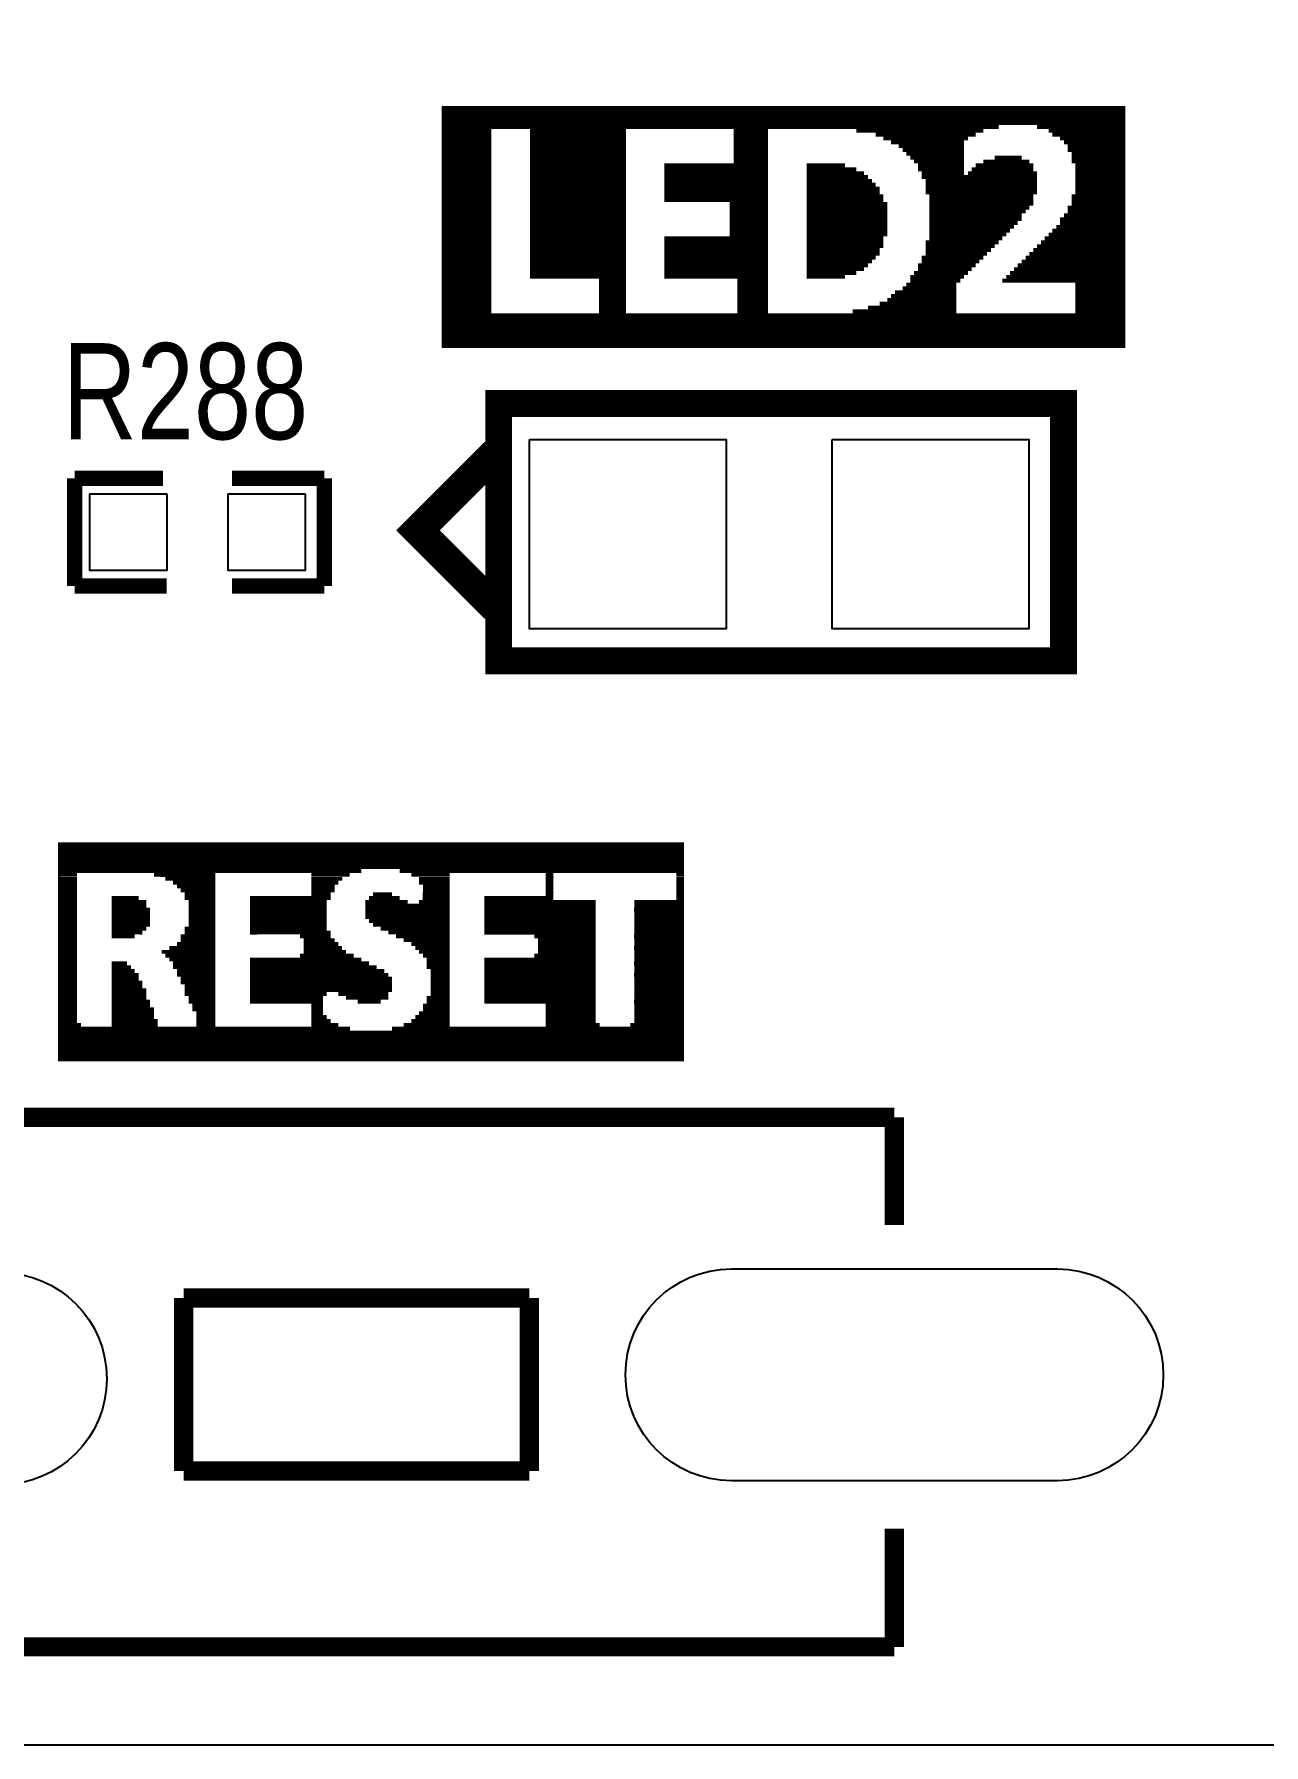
# Model space of a CAD drawing. Extents: x -7 to 215, y -4 to 107.
# Drawn here: x 134.81 to 142.94, y 8.26 to 19.56 of the extents above; entities that cross this region are included whole.
import ezdxf

# ---------------------------------------------------------------- set-up
doc = ezdxf.new("R2010")
doc.units = 0
for name, color, linetype in [('BG_OUTLINE', 3, 'CONTINUOUS'), ('MA_PEN3', 5, 'CONTINUOUS'), ('PG_SILKSCREEN_TOP', 6, 'CONTINUOUS'), ('PIN_TOP', 7, 'CONTINUOUS'), ('RD_SILKSCREEN_TOP', 8, 'CONTINUOUS')]:
    doc.layers.add(name, color=color, linetype=linetype)

msp = doc.modelspace()

# ---------------------------------------------------------------- linework, layer by layer
at = {"layer": 'BG_OUTLINE'}
msp.add_lwpolyline([(96.282764, 8.255), (130.801364, 8.255), (190.206122, 8.255), (214.304372, 8.255), (214.812372, 8.255), (214.964772, 8.255), (214.964772, 106.654092), (214.812372, 106.654092), (214.304372, 106.654092), (190.206122, 106.654092), (143.775938, 106.654092), (0, 106.654092)], dxfattribs=at)
at = {"layer": 'MA_PEN3', "const_width": 0.0254}
for points in [[(137.499852, 19.076416), (142.021052, 19.076416)], [(137.499852, 19.051016), (142.021052, 19.051016)], [(137.499852, 19.025616), (142.021052, 19.025616)], [(137.499852, 19.000216), (142.021052, 19.000216)], [(137.499852, 18.974816), (142.021052, 18.974816)], [(137.499852, 18.949416), (141.182852, 18.949416)], [(137.499852, 18.924016), (137.830052, 18.924016)], [(137.499852, 18.898616), (137.830052, 18.898616)], [(137.499852, 18.873216), (137.830052, 18.873216)], [(138.084052, 18.924016), (138.719052, 18.924016)], [(138.084052, 18.898616), (138.719052, 18.898616)], [(138.084052, 18.873216), (138.719052, 18.873216)], [(139.430252, 18.924016), (139.658852, 18.924016)], [(139.430252, 18.898616), (139.658852, 18.898616)], [(139.430252, 18.873216), (139.658852, 18.873216)], [(140.243052, 18.924016), (141.081252, 18.924016)], [(140.370052, 18.898616), (141.030452, 18.898616)], [(140.420852, 18.873216), (140.979652, 18.873216)], [(141.436852, 18.949416), (142.021052, 18.949416)], [(141.513052, 18.924016), (142.021052, 18.924016)], [(141.538452, 18.898616), (142.021052, 18.898616)], [(141.589252, 18.873216), (142.021052, 18.873216)], [(137.499852, 18.847816), (137.830052, 18.847816)], [(137.499852, 18.822416), (137.830052, 18.822416)], [(137.499852, 18.797016), (137.830052, 18.797016)], [(137.499852, 18.771616), (137.830052, 18.771616)], [(138.084052, 18.847816), (138.719052, 18.847816)], [(138.084052, 18.822416), (138.719052, 18.822416)], [(138.084052, 18.797016), (138.719052, 18.797016)], [(138.084052, 18.771616), (138.719052, 18.771616)], [(139.430252, 18.847816), (139.658852, 18.847816)], [(139.430252, 18.822416), (139.658852, 18.822416)], [(139.430252, 18.797016), (139.658852, 18.797016)], [(139.430252, 18.771616), (139.658852, 18.771616)], [(140.471652, 18.847816), (140.954252, 18.847816)], [(140.522452, 18.822416), (140.954252, 18.822416)], [(140.547852, 18.797016), (140.954252, 18.797016)], [(140.573252, 18.771616), (140.954252, 18.771616)], [(141.614652, 18.847816), (142.021052, 18.847816)], [(141.640052, 18.822416), (142.021052, 18.822416)], [(141.640052, 18.797016), (142.021052, 18.797016)], [(141.665452, 18.771616), (142.021052, 18.771616)], [(137.499852, 18.746216), (137.830052, 18.746216)], [(137.499852, 18.720816), (137.830052, 18.720816)], [(137.499852, 18.695416), (137.830052, 18.695416)], [(137.499852, 18.670016), (137.830052, 18.670016)], [(138.084052, 18.746216), (138.719052, 18.746216)], [(138.084052, 18.720816), (138.719052, 18.720816)], [(138.084052, 18.695416), (138.719052, 18.695416)], [(138.084052, 18.670016), (138.719052, 18.670016)], [(138.973052, 18.695416), (139.658852, 18.695416)], [(138.973052, 18.670016), (139.658852, 18.670016)], [(139.430252, 18.746216), (139.658852, 18.746216)], [(139.430252, 18.720816), (139.658852, 18.720816)], [(139.912852, 18.695416), (140.166852, 18.695416)], [(139.912852, 18.670016), (140.243052, 18.670016)], [(140.598652, 18.746216), (140.954252, 18.746216)], [(140.624052, 18.720816), (140.954252, 18.720816)], [(140.649452, 18.695416), (140.954252, 18.695416)], [(140.649452, 18.670016), (140.954252, 18.670016)], [(141.005052, 18.670016), (141.411452, 18.670016)], [(141.030452, 18.695416), (141.411452, 18.695416)], [(141.081252, 18.720816), (141.386052, 18.720816)], [(141.157452, 18.746216), (141.335252, 18.746216)], [(141.665452, 18.746216), (142.021052, 18.746216)], [(141.665452, 18.720816), (142.021052, 18.720816)], [(141.690852, 18.695416), (142.021052, 18.695416)], [(141.690852, 18.670016), (142.021052, 18.670016)], [(137.499852, 18.644616), (137.830052, 18.644616)], [(137.499852, 18.619216), (137.830052, 18.619216)], [(137.499852, 18.593816), (137.830052, 18.593816)], [(137.499852, 18.568416), (137.830052, 18.568416)], [(137.499852, 18.543016), (137.830052, 18.543016)], [(138.084052, 18.644616), (138.719052, 18.644616)], [(138.084052, 18.619216), (138.719052, 18.619216)], [(138.084052, 18.593816), (138.719052, 18.593816)], [(138.084052, 18.568416), (138.719052, 18.568416)], [(138.084052, 18.543016), (138.719052, 18.543016)], [(138.973052, 18.644616), (139.658852, 18.644616)], [(138.973052, 18.619216), (139.658852, 18.619216)], [(138.973052, 18.593816), (139.658852, 18.593816)], [(138.973052, 18.568416), (139.658852, 18.568416)], [(138.973052, 18.543016), (139.658852, 18.543016)], [(139.912852, 18.644616), (140.293852, 18.644616)], [(139.912852, 18.619216), (140.319252, 18.619216)], [(139.912852, 18.593816), (140.344652, 18.593816)], [(139.912852, 18.568416), (140.370052, 18.568416)], [(139.912852, 18.543016), (140.395452, 18.543016)], [(140.674852, 18.644616), (140.954252, 18.644616)], [(140.674852, 18.619216), (141.436852, 18.619216)], [(140.700252, 18.593816), (141.436852, 18.593816)], [(140.700252, 18.568416), (141.436852, 18.568416)], [(140.700252, 18.543016), (141.436852, 18.543016)], [(140.979652, 18.644616), (141.436852, 18.644616)], [(141.690852, 18.644616), (142.021052, 18.644616)], [(141.690852, 18.619216), (142.021052, 18.619216)], [(141.690852, 18.593816), (142.021052, 18.593816)], [(141.690852, 18.568416), (142.021052, 18.568416)], [(141.690852, 18.543016), (142.021052, 18.543016)], [(137.499852, 18.517616), (137.830052, 18.517616)], [(137.499852, 18.492216), (137.830052, 18.492216)], [(137.499852, 18.466816), (137.830052, 18.466816)], [(137.499852, 18.441416), (137.830052, 18.441416)], [(138.084052, 18.517616), (138.719052, 18.517616)], [(138.084052, 18.492216), (138.719052, 18.492216)], [(138.084052, 18.466816), (138.719052, 18.466816)], [(138.084052, 18.441416), (138.719052, 18.441416)], [(138.973052, 18.517616), (139.658852, 18.517616)], [(138.973052, 18.492216), (139.658852, 18.492216)], [(138.973052, 18.466816), (139.658852, 18.466816)], [(139.404852, 18.441416), (139.658852, 18.441416)], [(139.912852, 18.517616), (140.395452, 18.517616)], [(139.912852, 18.492216), (140.420852, 18.492216)], [(139.912852, 18.466816), (140.420852, 18.466816)], [(139.912852, 18.441416), (140.446252, 18.441416)], [(140.700252, 18.517616), (141.436852, 18.517616)], [(140.725652, 18.492216), (141.411452, 18.492216)], [(140.725652, 18.466816), (141.411452, 18.466816)], [(140.725652, 18.441416), (141.411452, 18.441416)], [(141.665452, 18.492216), (142.021052, 18.492216)], [(141.665452, 18.466816), (142.021052, 18.466816)], [(141.665452, 18.441416), (142.021052, 18.441416)], [(141.690852, 18.517616), (142.021052, 18.517616)], [(137.499852, 18.416016), (137.830052, 18.416016)], [(137.499852, 18.390616), (137.830052, 18.390616)], [(137.499852, 18.365216), (137.830052, 18.365216)], [(137.499852, 18.339816), (137.830052, 18.339816)], [(137.499852, 18.314416), (137.830052, 18.314416)], [(138.084052, 18.416016), (138.719052, 18.416016)], [(138.084052, 18.390616), (138.719052, 18.390616)], [(138.084052, 18.365216), (138.719052, 18.365216)], [(138.084052, 18.339816), (138.719052, 18.339816)], [(138.084052, 18.314416), (138.719052, 18.314416)], [(139.404852, 18.416016), (139.658852, 18.416016)], [(139.404852, 18.390616), (139.658852, 18.390616)], [(139.404852, 18.365216), (139.658852, 18.365216)], [(139.404852, 18.339816), (139.658852, 18.339816)], [(139.404852, 18.314416), (139.658852, 18.314416)], [(139.912852, 18.416016), (140.446252, 18.416016)], [(139.912852, 18.390616), (140.446252, 18.390616)], [(139.912852, 18.365216), (140.446252, 18.365216)], [(139.912852, 18.339816), (140.446252, 18.339816)], [(139.912852, 18.314416), (140.446252, 18.314416)], [(140.725652, 18.416016), (141.386052, 18.416016)], [(140.725652, 18.390616), (141.360652, 18.390616)], [(140.725652, 18.365216), (141.335252, 18.365216)], [(140.725652, 18.339816), (141.335252, 18.339816)], [(140.725652, 18.314416), (141.309852, 18.314416)], [(141.589252, 18.339816), (142.021052, 18.339816)], [(141.589252, 18.314416), (142.021052, 18.314416)], [(141.614652, 18.365216), (142.021052, 18.365216)], [(141.640052, 18.416016), (142.021052, 18.416016)], [(141.640052, 18.390616), (142.021052, 18.390616)], [(137.499852, 18.289016), (137.830052, 18.289016)], [(137.499852, 18.263616), (137.830052, 18.263616)], [(137.499852, 18.238216), (137.830052, 18.238216)], [(137.499852, 18.212816), (137.830052, 18.212816)], [(138.084052, 18.289016), (138.719052, 18.289016)], [(138.084052, 18.263616), (138.719052, 18.263616)], [(138.084052, 18.238216), (138.719052, 18.238216)], [(138.084052, 18.212816), (138.719052, 18.212816)], [(138.973052, 18.212816), (139.658852, 18.212816)], [(139.404852, 18.289016), (139.658852, 18.289016)], [(139.404852, 18.263616), (139.658852, 18.263616)], [(139.404852, 18.238216), (139.658852, 18.238216)], [(139.912852, 18.289016), (140.446252, 18.289016)], [(139.912852, 18.263616), (140.446252, 18.263616)], [(139.912852, 18.238216), (140.446252, 18.238216)], [(139.912852, 18.212816), (140.420852, 18.212816)], [(140.725652, 18.289016), (141.284452, 18.289016)], [(140.725652, 18.263616), (141.259052, 18.263616)], [(140.725652, 18.238216), (141.233652, 18.238216)], [(140.725652, 18.212816), (141.208252, 18.212816)], [(141.487652, 18.212816), (142.021052, 18.212816)], [(141.513052, 18.238216), (142.021052, 18.238216)], [(141.538452, 18.263616), (142.021052, 18.263616)], [(141.563852, 18.289016), (142.021052, 18.289016)], [(137.499852, 18.187416), (137.830052, 18.187416)], [(137.499852, 18.162016), (137.830052, 18.162016)], [(137.499852, 18.136616), (137.830052, 18.136616)], [(137.499852, 18.111216), (137.830052, 18.111216)], [(137.499852, 18.085816), (137.830052, 18.085816)], [(138.084052, 18.187416), (138.719052, 18.187416)], [(138.084052, 18.162016), (138.719052, 18.162016)], [(138.084052, 18.136616), (138.719052, 18.136616)], [(138.084052, 18.111216), (138.719052, 18.111216)], [(138.084052, 18.085816), (138.719052, 18.085816)], [(138.973052, 18.187416), (139.658852, 18.187416)], [(138.973052, 18.162016), (139.658852, 18.162016)], [(138.973052, 18.136616), (139.658852, 18.136616)], [(138.973052, 18.111216), (139.658852, 18.111216)], [(138.973052, 18.085816), (139.658852, 18.085816)], [(139.912852, 18.187416), (140.420852, 18.187416)], [(139.912852, 18.162016), (140.420852, 18.162016)], [(139.912852, 18.136616), (140.395452, 18.136616)], [(139.912852, 18.111216), (140.395452, 18.111216)], [(139.912852, 18.085816), (140.370052, 18.085816)], [(140.674852, 18.085816), (141.081252, 18.085816)], [(140.700252, 18.187416), (141.182852, 18.187416)], [(140.700252, 18.162016), (141.157452, 18.162016)], [(140.700252, 18.136616), (141.132052, 18.136616)], [(140.700252, 18.111216), (141.106652, 18.111216)], [(141.360652, 18.085816), (142.021052, 18.085816)], [(141.386052, 18.111216), (142.021052, 18.111216)], [(141.411452, 18.136616), (142.021052, 18.136616)], [(141.436852, 18.162016), (142.021052, 18.162016)], [(141.462252, 18.187416), (142.021052, 18.187416)], [(137.499852, 18.060416), (137.830052, 18.060416)], [(137.499852, 18.035016), (137.830052, 18.035016)], [(137.499852, 18.009616), (137.830052, 18.009616)], [(137.499852, 17.984216), (137.830052, 17.984216)], [(138.084052, 18.060416), (138.719052, 18.060416)], [(138.084052, 18.035016), (138.719052, 18.035016)], [(138.084052, 18.009616), (138.719052, 18.009616)], [(138.084052, 17.984216), (138.719052, 17.984216)], [(138.973052, 18.060416), (139.658852, 18.060416)], [(138.973052, 18.035016), (139.658852, 18.035016)], [(138.973052, 18.009616), (139.658852, 18.009616)], [(138.973052, 17.984216), (139.658852, 17.984216)], [(139.912852, 18.060416), (140.344652, 18.060416)], [(139.912852, 18.035016), (140.319252, 18.035016)], [(139.912852, 18.009616), (140.293852, 18.009616)], [(139.912852, 17.984216), (140.243052, 17.984216)], [(140.624052, 17.984216), (140.979652, 17.984216)], [(140.649452, 18.035016), (141.030452, 18.035016)], [(140.649452, 18.009616), (141.005052, 18.009616)], [(140.674852, 18.060416), (141.055852, 18.060416)], [(141.259052, 17.984216), (142.021052, 17.984216)], [(141.284452, 18.009616), (142.021052, 18.009616)], [(141.309852, 18.035016), (142.021052, 18.035016)], [(141.335252, 18.060416), (142.021052, 18.060416)], [(137.499852, 17.958816), (137.830052, 17.958816)], [(137.499852, 17.933416), (137.830052, 17.933416)], [(137.499852, 17.908016), (137.830052, 17.908016)], [(137.499852, 17.882616), (137.830052, 17.882616)], [(137.499852, 17.857216), (137.830052, 17.857216)], [(138.084052, 17.958816), (138.719052, 17.958816)], [(138.541252, 17.933416), (138.719052, 17.933416)], [(138.541252, 17.908016), (138.719052, 17.908016)], [(138.541252, 17.882616), (138.719052, 17.882616)], [(138.541252, 17.857216), (138.719052, 17.857216)], [(138.973052, 17.958816), (139.658852, 17.958816)], [(139.455652, 17.933416), (139.658852, 17.933416)], [(139.455652, 17.908016), (139.658852, 17.908016)], [(139.455652, 17.882616), (139.658852, 17.882616)], [(139.455652, 17.857216), (139.658852, 17.857216)], [(139.912852, 17.958816), (140.166852, 17.958816)], [(140.497052, 17.857216), (140.903452, 17.857216)], [(140.547852, 17.882616), (140.903452, 17.882616)], [(140.573252, 17.908016), (140.903452, 17.908016)], [(140.598652, 17.958816), (140.954252, 17.958816)], [(140.598652, 17.933416), (140.928852, 17.933416)], [(141.208252, 17.933416), (142.021052, 17.933416)], [(141.233652, 17.958816), (142.021052, 17.958816)], [(141.690852, 17.908016), (142.021052, 17.908016)], [(141.690852, 17.882616), (142.021052, 17.882616)], [(141.690852, 17.857216), (142.021052, 17.857216)], [(137.499852, 17.831816), (137.830052, 17.831816)], [(137.499852, 17.806416), (137.830052, 17.806416)], [(137.499852, 17.781016), (137.830052, 17.781016)], [(137.499852, 17.755616), (137.830052, 17.755616)], [(138.541252, 17.831816), (138.719052, 17.831816)], [(138.541252, 17.806416), (138.719052, 17.806416)], [(138.541252, 17.781016), (138.719052, 17.781016)], [(138.541252, 17.755616), (138.719052, 17.755616)], [(139.455652, 17.831816), (139.658852, 17.831816)], [(139.455652, 17.806416), (139.658852, 17.806416)], [(139.455652, 17.781016), (139.658852, 17.781016)], [(139.455652, 17.755616), (139.658852, 17.755616)], [(140.319252, 17.755616), (140.903452, 17.755616)], [(140.395452, 17.781016), (140.903452, 17.781016)], [(140.446252, 17.806416), (140.903452, 17.806416)], [(140.471652, 17.831816), (140.903452, 17.831816)], [(141.690852, 17.831816), (142.021052, 17.831816)], [(141.690852, 17.806416), (142.021052, 17.806416)], [(141.690852, 17.781016), (142.021052, 17.781016)], [(141.690852, 17.755616), (142.021052, 17.755616)], [(137.499852, 17.730216), (137.830052, 17.730216)], [(137.499852, 17.704816), (142.021052, 17.704816)], [(137.499852, 17.679416), (142.021052, 17.679416)], [(137.499852, 17.654016), (142.021052, 17.654016)], [(137.499852, 17.628616), (142.021052, 17.628616)], [(138.541252, 17.730216), (138.719052, 17.730216)], [(139.455652, 17.730216), (139.658852, 17.730216)], [(140.217652, 17.730216), (140.903452, 17.730216)], [(141.690852, 17.730216), (142.021052, 17.730216)], [(137.499852, 17.603216), (142.021052, 17.603216)], [(137.499852, 17.577816), (142.021052, 17.577816)], [(137.499852, 17.552416), (142.021052, 17.552416)], [(137.499852, 17.527016), (142.021052, 17.527016)], [(137.499852, 17.501616), (142.021052, 17.501616)], [(134.963154, 14.183106), (139.103354, 14.183106)], [(134.963154, 14.157452), (139.103354, 14.157452)], [(134.963408, 14.208506), (139.103608, 14.208506)], [(134.963408, 14.132306), (139.103608, 14.132306)], [(134.963154, 14.081506), (139.103354, 14.081506)], [(134.963408, 14.106652), (139.103354, 14.106906)], [(134.963408, 14.056106), (139.103354, 14.055852)], [(134.963408, 14.030706), (136.970008, 14.030706)], [(137.223754, 14.030706), (139.103608, 14.030706)], [(134.963154, 14.005306), (135.090408, 14.005306)], [(134.963154, 13.903706), (135.090408, 13.903706)], [(134.963408, 13.979906), (135.090408, 13.979652)], [(134.963408, 13.954506), (135.090154, 13.954506)], [(134.963408, 13.928852), (135.090408, 13.929106)], [(135.598154, 14.005306), (136.004808, 14.005052)], [(135.674354, 13.979652), (136.004808, 13.979906)], [(135.725154, 13.954506), (136.004808, 13.954506)], [(135.750808, 13.928852), (136.004808, 13.928852)], [(135.776208, 13.903706), (136.004808, 13.903706)], [(136.639554, 14.005306), (136.893554, 14.005306)], [(136.639554, 13.979652), (136.843008, 13.979652)], [(136.639554, 13.929106), (136.792208, 13.928852)], [(136.639554, 13.903706), (136.792208, 13.903706)], [(136.639808, 13.954506), (136.817608, 13.954506)], [(137.300208, 14.005306), (137.554208, 14.005306)], [(137.350754, 13.979652), (137.554208, 13.979652)], [(137.351008, 13.954506), (137.553954, 13.954506)], [(137.376408, 13.929106), (137.554208, 13.929106)], [(137.376408, 13.903706), (137.554208, 13.903706)], [(138.188954, 14.005052), (138.240008, 14.005306)], [(138.188954, 13.979906), (138.240008, 13.979652)], [(138.188954, 13.954506), (138.239754, 13.954506)], [(138.188954, 13.928852), (138.240008, 13.929106)], [(138.188954, 13.903706), (138.240008, 13.903706)], [(139.052554, 13.954506), (139.103608, 13.954506)], [(139.052808, 14.005306), (139.103354, 14.005306)], [(139.052808, 13.979652), (139.103354, 13.979652)], [(139.052808, 13.929106), (139.103354, 13.929106)], [(139.052808, 13.903706), (139.103354, 13.903706)], [(134.963154, 13.827506), (135.090408, 13.827506)], [(134.963408, 13.878306), (135.090154, 13.878306)], [(134.963408, 13.852906), (135.090408, 13.852906)], [(134.963408, 13.802106), (135.090408, 13.801852)], [(135.318754, 13.827506), (135.547608, 13.827506)], [(135.318754, 13.801852), (135.547354, 13.802106)], [(135.319008, 13.852906), (135.496808, 13.852906)], [(135.801354, 13.878306), (136.004808, 13.878306)], [(135.801354, 13.852906), (136.004808, 13.852906)], [(135.827008, 13.827252), (136.004554, 13.827506)], [(135.827008, 13.802106), (136.004808, 13.802106)], [(136.233154, 13.852906), (136.766554, 13.852906)], [(136.233408, 13.827506), (136.741154, 13.827506)], [(136.233408, 13.801852), (136.741154, 13.801852)], [(136.639808, 13.878306), (136.766554, 13.878306)], [(136.995154, 13.827506), (137.274808, 13.827506)], [(136.995154, 13.801852), (137.554208, 13.801852)], [(137.020808, 13.852906), (137.223754, 13.852906)], [(137.045954, 13.878306), (137.173208, 13.878306)], [(137.350754, 13.827506), (137.554208, 13.827506)], [(137.376154, 13.878306), (137.553954, 13.878306)], [(137.376154, 13.852906), (137.553954, 13.852906)], [(137.782554, 13.827506), (138.519408, 13.827506)], [(137.782554, 13.801852), (138.519408, 13.801852)], [(137.782808, 13.852906), (138.240008, 13.852906)], [(138.188954, 13.878306), (138.240008, 13.878052)], [(138.773408, 13.827506), (139.103354, 13.827506)], [(138.773408, 13.801852), (139.103354, 13.801852)], [(139.052554, 13.878306), (139.103608, 13.878306)], [(139.052554, 13.852906), (139.103354, 13.852906)], [(134.963154, 13.751306), (135.090408, 13.751306)], [(134.963154, 13.725906), (135.090408, 13.725906)], [(134.963408, 13.776706), (135.090154, 13.776706)], [(134.963408, 13.700506), (135.090154, 13.700506)], [(134.963408, 13.674852), (135.090408, 13.675106)], [(135.318754, 13.751306), (135.573008, 13.751052)], [(135.318754, 13.725906), (135.572754, 13.725906)], [(135.319008, 13.776706), (135.573008, 13.776706)], [(135.319008, 13.700506), (135.573008, 13.700506)], [(135.319008, 13.674852), (135.573008, 13.674852)], [(135.827008, 13.776706), (136.004808, 13.776706)], [(135.827008, 13.751052), (136.004808, 13.751052)], [(135.827008, 13.725906), (136.004808, 13.725906)], [(135.827008, 13.700506), (136.004808, 13.700506)], [(135.827008, 13.674852), (136.004808, 13.674852)], [(136.233154, 13.776706), (136.741408, 13.776706)], [(136.233154, 13.700506), (136.741154, 13.700252)], [(136.233408, 13.751306), (136.741154, 13.751306)], [(136.233408, 13.725906), (136.741154, 13.725906)], [(136.233408, 13.675106), (136.741154, 13.675106)], [(136.995154, 13.751306), (137.554208, 13.751306)], [(136.995154, 13.725906), (137.554208, 13.725906)], [(136.995408, 13.776706), (137.553954, 13.776706)], [(137.020554, 13.700506), (137.553954, 13.700506)], [(137.045954, 13.674852), (137.553954, 13.674852)], [(137.782554, 13.751306), (138.519408, 13.751306)], [(137.782554, 13.725906), (138.519408, 13.725906)], [(137.782554, 13.675106), (138.519154, 13.674852)], [(137.782808, 13.776706), (138.519154, 13.776706)], [(137.782808, 13.700506), (138.519154, 13.700506)], [(138.773154, 13.776706), (139.103608, 13.776706)], [(138.773408, 13.751306), (139.103354, 13.751306)], [(138.773408, 13.725906), (139.103354, 13.725906)], [(138.773408, 13.700252), (139.103608, 13.700506)], [(138.773408, 13.675106), (139.103354, 13.675106)], [(134.963154, 13.649706), (135.090408, 13.649706)], [(134.963154, 13.573506), (135.090408, 13.573506)], [(134.963408, 13.624306), (135.090408, 13.624052)], [(134.963408, 13.598906), (135.090154, 13.598906)], [(135.318754, 13.649706), (135.547608, 13.649706)], [(135.319008, 13.624306), (135.522208, 13.624052)], [(135.319008, 13.598906), (135.471408, 13.598906)], [(135.776208, 13.598906), (136.004808, 13.598906)], [(135.776208, 13.573506), (136.004808, 13.573252)], [(135.801354, 13.624306), (136.004808, 13.624306)], [(135.801608, 13.649706), (136.004554, 13.649706)], [(136.233408, 13.649706), (136.741154, 13.649706)], [(136.233408, 13.624052), (136.766554, 13.624306)], [(136.563608, 13.598906), (136.766554, 13.598906)], [(136.589008, 13.573506), (136.792208, 13.573252)], [(137.097008, 13.649706), (137.554208, 13.649706)], [(137.147808, 13.624306), (137.554208, 13.624052)], [(137.198354, 13.598906), (137.553954, 13.598906)], [(137.249154, 13.573506), (137.554208, 13.573506)], [(137.782554, 13.649706), (138.519408, 13.649706)], [(137.782554, 13.624052), (138.519408, 13.624052)], [(138.113008, 13.598906), (138.519154, 13.598906)], [(138.138154, 13.573506), (138.519408, 13.573506)], [(138.773154, 13.598906), (139.103608, 13.598906)], [(138.773408, 13.649706), (139.103354, 13.649706)], [(138.773408, 13.624052), (139.103354, 13.624052)], [(138.773408, 13.573506), (139.103354, 13.573506)], [(134.963154, 13.548106), (135.090408, 13.548106)], [(134.963154, 13.471906), (135.090408, 13.471906)], [(134.963408, 13.522706), (135.090154, 13.522706)], [(134.963408, 13.497052), (135.090408, 13.497306)], [(134.963408, 13.446506), (135.090408, 13.446252)], [(135.649208, 13.497052), (136.004808, 13.497052)], [(135.674354, 13.471906), (136.004554, 13.471906)], [(135.699754, 13.522706), (136.004808, 13.522706)], [(135.700008, 13.446252), (136.004808, 13.446506)], [(135.750554, 13.548106), (136.004808, 13.548106)], [(136.233408, 13.446252), (136.970008, 13.446506)], [(136.563354, 13.471906), (136.919208, 13.471906)], [(136.588754, 13.522706), (136.842754, 13.522706)], [(136.588754, 13.497052), (136.868154, 13.497052)], [(136.589008, 13.548106), (136.817354, 13.548106)], [(137.300208, 13.548106), (137.554208, 13.548106)], [(137.325608, 13.522706), (137.553954, 13.522706)], [(137.350754, 13.497306), (137.554208, 13.497306)], [(137.376408, 13.471906), (137.554208, 13.471906)], [(137.401808, 13.446506), (137.553954, 13.446506)], [(137.782554, 13.446252), (138.519408, 13.446252)], [(138.112754, 13.471906), (138.519408, 13.471906)], [(138.138154, 13.548106), (138.519408, 13.548106)], [(138.138154, 13.497306), (138.519408, 13.497306)], [(138.138408, 13.522706), (138.519154, 13.522706)], [(138.773154, 13.522706), (139.103608, 13.522706)], [(138.773408, 13.548106), (139.103354, 13.548106)], [(138.773408, 13.497306), (139.103354, 13.497306)], [(138.773408, 13.471906), (139.103354, 13.471906)], [(138.773408, 13.446252), (139.103354, 13.446252)], [(134.963154, 13.395706), (135.090408, 13.395706)], [(134.963154, 13.370306), (135.090408, 13.370306)], [(134.963408, 13.421106), (135.090154, 13.421106)], [(134.963408, 13.344906), (135.090154, 13.344906)], [(135.318754, 13.395706), (135.446008, 13.395706)], [(135.318754, 13.370306), (135.471408, 13.370306)], [(135.319008, 13.421106), (135.420608, 13.421106)], [(135.319008, 13.344906), (135.496808, 13.344906)], [(135.725154, 13.421106), (136.004808, 13.421106)], [(135.725154, 13.395452), (136.004808, 13.395452)], [(135.750554, 13.370306), (136.004808, 13.370306)], [(135.750808, 13.344906), (136.004808, 13.344906)], [(136.233154, 13.421106), (137.020554, 13.421106)], [(136.233154, 13.344906), (137.147808, 13.344906)], [(136.233408, 13.395706), (137.071354, 13.395706)], [(136.233408, 13.370306), (137.122408, 13.370306)], [(137.401808, 13.421106), (137.553954, 13.421106)], [(137.401808, 13.395452), (137.554208, 13.395706)], [(137.426954, 13.370306), (137.554208, 13.370306)], [(137.427208, 13.344906), (137.553954, 13.344906)], [(137.782554, 13.395706), (138.519408, 13.395706)], [(137.782554, 13.370306), (138.519408, 13.370306)], [(137.782808, 13.421106), (138.519154, 13.421106)], [(137.782808, 13.344906), (138.519154, 13.344906)], [(138.773154, 13.421106), (139.103608, 13.421106)], [(138.773154, 13.344906), (139.103608, 13.344906)], [(138.773408, 13.395706), (139.103354, 13.395706)], [(138.773408, 13.370306), (139.103354, 13.370306)], [(134.963154, 13.294106), (135.090408, 13.294106)], [(134.963154, 13.217906), (135.090408, 13.217906)], [(134.963408, 13.319252), (135.090408, 13.319506)], [(134.963408, 13.268706), (135.090408, 13.268452)], [(134.963408, 13.243306), (135.090154, 13.243306)], [(135.318754, 13.294106), (135.522208, 13.294106)], [(135.318754, 13.217906), (135.547608, 13.217906)], [(135.319008, 13.319252), (135.496554, 13.319506)], [(135.319008, 13.268706), (135.522208, 13.268452)], [(135.319008, 13.243306), (135.547354, 13.243306)], [(135.776208, 13.319506), (136.004808, 13.319252)], [(135.776208, 13.294106), (136.004554, 13.294106)], [(135.801354, 13.268706), (136.004808, 13.268706)], [(135.801354, 13.243306), (136.004808, 13.243306)], [(135.801608, 13.217906), (136.004808, 13.217652)], [(136.233154, 13.243306), (137.173208, 13.243306)], [(136.233408, 13.319506), (137.172954, 13.319506)], [(136.233408, 13.294106), (137.172954, 13.294106)], [(136.233408, 13.268452), (137.172954, 13.268452)], [(136.233408, 13.217906), (136.741154, 13.217906)], [(136.817354, 13.217906), (137.147808, 13.217652)], [(137.426954, 13.319506), (137.554208, 13.319506)], [(137.426954, 13.294106), (137.554208, 13.294106)], [(137.426954, 13.217906), (137.554208, 13.217906)], [(137.427208, 13.268706), (137.553954, 13.268706)], [(137.427208, 13.243306), (137.553954, 13.243306)], [(137.782554, 13.319506), (138.519408, 13.319506)], [(137.782554, 13.294106), (138.519408, 13.294106)], [(137.782554, 13.217906), (138.519408, 13.217906)], [(137.782808, 13.268706), (138.519154, 13.268706)], [(137.782808, 13.243306), (138.519154, 13.243306)], [(138.773408, 13.319506), (139.103354, 13.319506)], [(138.773408, 13.294106), (139.103354, 13.294106)], [(138.773408, 13.268452), (139.103354, 13.268452)], [(138.773408, 13.243306), (139.103608, 13.243306)], [(138.773408, 13.217906), (139.103354, 13.217906)], [(134.963154, 13.192252), (135.090408, 13.192252)], [(134.963154, 13.116306), (135.090408, 13.116306)], [(134.963408, 13.167106), (135.090154, 13.167106)], [(134.963408, 13.141452), (135.090408, 13.141706)], [(135.318754, 13.192252), (135.547354, 13.192506)], [(135.318754, 13.141706), (135.573008, 13.141452)], [(135.318754, 13.116306), (135.598154, 13.116306)], [(135.319008, 13.167106), (135.573008, 13.167106)], [(135.827008, 13.192506), (136.004808, 13.192506)], [(135.827008, 13.167106), (136.004808, 13.167106)], [(135.852154, 13.141706), (136.004808, 13.141452)], [(135.852154, 13.116306), (136.004554, 13.116306)], [(136.233154, 13.167106), (136.716008, 13.167106)], [(136.233408, 13.192252), (136.716008, 13.192506)], [(136.639554, 13.141706), (136.716008, 13.141452)], [(136.639554, 13.116306), (136.715754, 13.116306)], [(136.868154, 13.192506), (137.147808, 13.192506)], [(136.944354, 13.167106), (137.097008, 13.166852)], [(137.376408, 13.141706), (137.554208, 13.141706)], [(137.376408, 13.116306), (137.554208, 13.116306)], [(137.401808, 13.192506), (137.554208, 13.192252)], [(137.401808, 13.167106), (137.553954, 13.167106)], [(137.782554, 13.192252), (138.519408, 13.192252)], [(137.782808, 13.167106), (138.519154, 13.167106)], [(138.188954, 13.141452), (138.519408, 13.141706)], [(138.189208, 13.116306), (138.519408, 13.116306)], [(138.773154, 13.167106), (139.103608, 13.167106)], [(138.773408, 13.192252), (139.103354, 13.192252)], [(138.773408, 13.141706), (139.103354, 13.141706)], [(138.773408, 13.116306), (139.103354, 13.116306)], [(134.963154, 13.040106), (135.090408, 13.040106)], [(134.963408, 13.090906), (135.090408, 13.090652)], [(134.963408, 13.065506), (135.090154, 13.065506)], [(134.963408, 13.014706), (135.115554, 13.014706)], [(135.318754, 13.040106), (135.623808, 13.040106)], [(135.318754, 13.014452), (135.623808, 13.014452)], [(135.319008, 13.090906), (135.598154, 13.090652)], [(135.319008, 13.065506), (135.598154, 13.065506)], [(135.877808, 13.090652), (136.004808, 13.090906)], [(135.877808, 13.065506), (136.004808, 13.065506)], [(135.877808, 13.040106), (136.004808, 13.039852)], [(135.877808, 13.014452), (136.004808, 13.014706)], [(136.639554, 13.040106), (136.766808, 13.040106)], [(136.639554, 13.014452), (136.817354, 13.014452)], [(136.639808, 13.090906), (136.716008, 13.090906)], [(136.639808, 13.065506), (136.741154, 13.065506)], [(137.249154, 13.014452), (137.554208, 13.014452)], [(137.300208, 13.040106), (137.554208, 13.040106)], [(137.325608, 13.065506), (137.553954, 13.065506)], [(137.350754, 13.090652), (137.553954, 13.090906)], [(138.188954, 13.090906), (138.519154, 13.090906)], [(138.188954, 13.065506), (138.519154, 13.065506)], [(138.188954, 13.039852), (138.519408, 13.040106)], [(138.188954, 13.014706), (138.544808, 13.014706)], [(138.747754, 13.014452), (139.103354, 13.014452)], [(138.773408, 13.090652), (139.103354, 13.090652)], [(138.773408, 13.065506), (139.103608, 13.065506)], [(138.773408, 13.040106), (139.103354, 13.040106)], [(134.963154, 12.938506), (139.103354, 12.938506)], [(134.963408, 12.989306), (136.893808, 12.989306)], [(134.963408, 12.963652), (139.103354, 12.963906)], [(134.963408, 12.913106), (139.103608, 12.913106)], [(134.963408, 12.887706), (139.103354, 12.887706)], [(137.173208, 12.989306), (139.103608, 12.989306)], [(134.963154, 12.862306), (139.103354, 12.862306)], [(134.963154, 12.786106), (139.103354, 12.786106)], [(134.963408, 12.836906), (139.103354, 12.836652)], [(134.963408, 12.811506), (139.103608, 12.811506)]]:
    msp.add_lwpolyline(points, dxfattribs=at)
at = {"layer": 'PG_SILKSCREEN_TOP', "const_width": 0.1778}
msp.add_lwpolyline([(141.61135, 16.943832), (141.61135, 15.419832), (137.87755, 15.419832), (137.87755, 17.121632), (141.61135, 17.121632)], close=True, dxfattribs=at)
at = {"layer": 'PG_SILKSCREEN_TOP'}
for points, const_width in [([(137.85215, 16.766032), (137.82675, 16.766032), (137.34415, 16.283432), (137.82675, 15.800832), (137.85215, 15.800832)], 0.2032), ([(135.07339, 15.915132), (135.07339, 16.626332)], 0.1016), ([(135.07339, 16.626332), (135.65759, 16.626332)], 0.1016), ([(136.72439, 16.626332), (136.11479, 16.626332)], 0.1016), ([(136.72439, 15.915132), (136.72439, 16.626332)], 0.1016), ([(135.68299, 15.915132), (135.07339, 15.915132)], 0.1016), ([(136.72439, 15.915132), (136.11479, 15.915132)], 0.1016), ([(140.49375, 12.402312), (133.493764, 12.402312)], 0.127), ([(140.49375, 11.691112), (140.49375, 12.402312)], 0.127), ([(135.79475, 10.065512), (135.79475, 11.208512)], 0.127), ([(135.79475, 11.208512), (138.08075, 11.208512)], 0.127), ([(138.08075, 11.208512), (138.08075, 10.065512)], 0.127), ([(138.08075, 10.065512), (135.79475, 10.065512)], 0.127), ([(140.49375, 9.684512), (140.49375, 8.902192)], 0.127), ([(140.49375, 8.902192), (133.493764, 8.902192)], 0.127)]:
    msp.add_lwpolyline(points, dxfattribs=dict(at, const_width=const_width))
at = {"layer": 'PIN_TOP'}
for points in [[(138.081766, 16.882999), (139.381738, 16.882999), (139.381738, 15.633065), (138.081766, 15.633065)], [(140.081762, 16.882999), (141.381734, 16.882999), (141.381734, 15.633065), (140.081762, 15.633065)], [(135.68299, 16.524732), (135.68299, 16.016732), (135.17499, 16.016732), (135.17499, 16.524732)], [(136.59739, 16.524732), (136.59739, 16.016732), (136.08939, 16.016732), (136.08939, 16.524732)]]:
    msp.add_lwpolyline(points, close=True, dxfattribs=at)
for points in [[(132.430774, 11.375136), (134.586726, 11.375136, -1), (134.586726, 9.975088), (132.430774, 9.975088, -1)], [(139.415774, 11.400536), (141.571726, 11.400536, -1), (141.571726, 10.000488), (139.415774, 10.000488, -1)]]:
    msp.add_lwpolyline(points, format="xyb", close=True, dxfattribs=at)

# ---------------------------------------------------------------- texts
at = {"layer": 'RD_SILKSCREEN_TOP', "width": 0.8}
msp.add_text('R288', height=0.635, dxfattribs=at).set_placement((134.99465, 16.885412))

doc.saveas('drawing.dxf')
